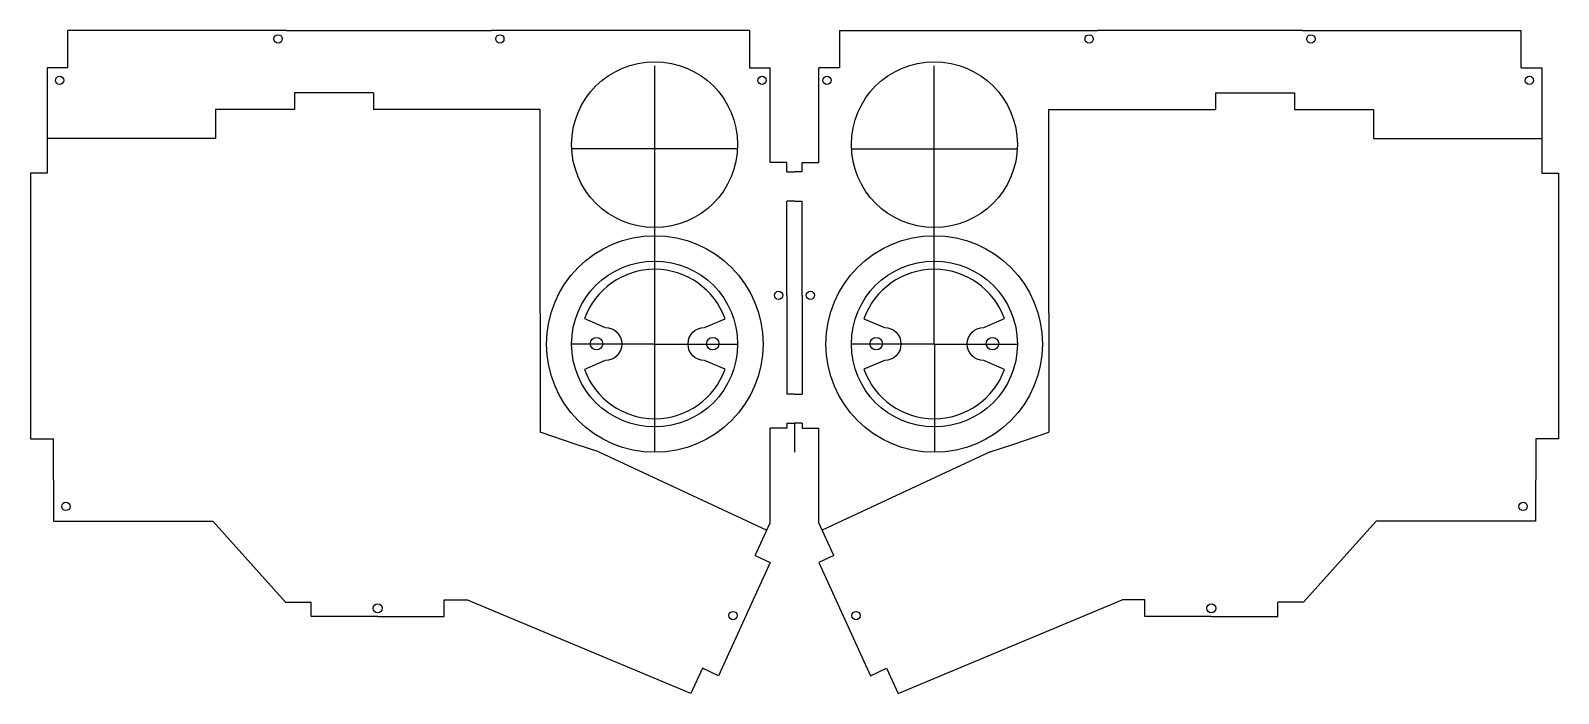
# Model space of a CAD drawing. Header units: millimetres. Extents: x -184 to 184, y -103 to 57.
import ezdxf

# ---------------------------------------------------------------- set-up
doc = ezdxf.new("R2010")
doc.units = ezdxf.units.MM
doc.layers.get('0').update_dxf_attribs({"linetype": 'CONTINUOUS'})

msp = doc.modelspace()

# ---------------------------------------------------------------- linework, layer by layer
for p, q in [((-122.43, 56.6), (-175.08, 56.6)), ((-175.08, 47.6), (-175.08, 56.6)), ((-122.43, 56.6), (-73, 56.6)), ((-10.83, 56.6), (-73, 56.6)), ((-10.83, 56.6), (-10.83, 47.6)), ((10.83, 56.6), (10.83, 47.6)), ((10.83, 56.6), (73, 56.6)), ((122.43, 56.6), (73, 56.6)), ((122.43, 56.6), (175.08, 56.6)), ((175.08, 47.6), (175.08, 56.6)), ((-33.66, -18.95), (-33.66, 48.1)), ((33.66, -18.95), (33.66, 48.1)), ((-175.08, 47.6), (-180.08, 47.6)), ((-180.08, 47.6), (-180.08, 22.23)), ((-10.83, 47.6), (-5.83, 47.6)), ((-5.83, 24.78), (-5.83, 47.6)), ((5.83, 24.78), (5.83, 47.6)), ((10.83, 47.6), (5.83, 47.6)), ((175.08, 47.6), (180.08, 47.6)), ((180.08, 47.6), (180.08, 22.23)), ((-101.43, 41.6), (-120.48, 41.6)), ((-120.48, 41.6), (-120.48, 37.6)), ((-101.43, 41.6), (-101.43, 37.6)), ((101.43, 41.6), (120.48, 41.6)), ((101.43, 41.6), (101.43, 37.6)), ((120.48, 41.6), (120.48, 37.6)), ((-120.48, 37.6), (-139.53, 37.6)), ((-139.53, 37.6), (-139.53, 30.6)), ((-61.31, 37.6), (-101.43, 37.6)), ((-61.31, -11.5), (-61.31, 37.6)), ((61.31, 37.6), (101.43, 37.6)), ((61.31, -11.5), (61.31, 37.6)), ((120.48, 37.6), (139.53, 37.6)), ((139.53, 37.6), (139.53, 30.6)), ((-139.53, 30.6), (-180.08, 30.6)), ((139.53, 30.6), (180.08, 30.6)), ((-13.7, 28.1), (-53.7, 28.1)), ((13.7, 28.1), (53.7, 28.1)), ((-180.08, 22.23), (-184.08, 22.23)), ((-184.08, 22.23), (-184.08, -41.77)), ((-1.83, 24.78), (-5.83, 24.78)), ((-1.83, 22.51), (-1.83, 24.78)), ((-1.83, 22.51), (0, 22.51)), ((1.83, 22.51), (0, 22.51)), ((1.83, 24.78), (5.83, 24.78)), ((1.83, 22.51), (1.83, 24.78)), ((180.08, 22.23), (184.08, 22.23)), ((184.08, 22.23), (184.08, -41.77)), ((-1.83, -7.22), (-1.83, 15.51)), ((0, 15.51), (-1.83, 15.51)), ((0, 15.51), (1.83, 15.51)), ((1.83, -7.22), (1.83, 15.51)), ((-1.83, -7.22), (-1.83, -31.01)), ((1.83, -7.22), (1.83, -31.01)), ((-61.31, -11.5), (-61.31, -40.19)), ((61.31, -11.5), (61.31, -40.19)), ((-33.66, -18.95), (-53.7, -18.95)), ((-33.7, -18.95), (-33.7, -45.05)), ((-33.7, -18.95), (-13.7, -18.95)), ((33.7, -18.95), (13.7, -18.95)), ((33.66, -18.95), (53.7, -18.95)), ((33.7, -18.95), (33.7, -45.05)), ((0, -31.01), (-1.83, -31.01)), ((0, -31.01), (1.83, -31.01)), ((-52.63, -43.21), (-61.31, -40.19)), ((-5.83, -62.05), (-5.83, -39.22)), ((-1.83, -39.22), (-5.83, -39.22)), ((-1.83, -38.01), (-1.83, -39.22)), ((-1.83, -38.01), (0, -38.01)), ((0, -38.01), (0, -45)), ((1.83, -38.01), (0, -38.01)), ((1.83, -38.01), (1.83, -39.22)), ((1.83, -39.22), (5.83, -39.22)), ((5.83, -62.05), (5.83, -39.22)), ((52.63, -43.21), (61.31, -40.19)), ((-184.08, -41.77), (-178.65, -41.77)), ((-178.65, -41.77), (-178.55, -61.65)), ((-47.18, -44.97), (-52.63, -43.21)), ((47.18, -44.97), (52.63, -43.21)), ((178.65, -41.77), (178.55, -61.65)), ((184.08, -41.77), (178.65, -41.77)), ((-47.18, -44.97), (-6.67, -63.86)), ((47.18, -44.97), (6.67, -63.86)), ((-178.55, -61.65), (-140.19, -61.65)), ((-122.68, -81.15), (-140.19, -61.65)), ((-9.5, -69.92), (-5.83, -62.05)), ((9.5, -69.92), (5.83, -62.05)), ((122.68, -81.15), (140.19, -61.65)), ((178.55, -61.65), (140.19, -61.65)), ((-9.5, -69.92), (-5.87, -71.61)), ((9.5, -69.92), (5.87, -71.61)), ((-5.87, -71.61), (-18.32, -98.91)), ((5.87, -71.61), (18.32, -98.91)), ((-84.43, -84.65), (-84.43, -80.65)), ((-84.43, -80.65), (-78.94, -80.65)), ((-25.01, -103.18), (-78.94, -80.65)), ((25.01, -103.18), (78.94, -80.65)), ((84.43, -80.65), (78.94, -80.65)), ((84.43, -84.65), (84.43, -80.65)), ((-122.68, -81.15), (-116.43, -81.14)), ((-116.43, -84.65), (-116.43, -81.14)), ((-100.43, -84.65), (-116.43, -84.65)), ((-100.43, -84.65), (-84.43, -84.65)), ((100.43, -84.65), (84.43, -84.65)), ((100.43, -84.65), (116.43, -84.65)), ((116.43, -84.65), (116.43, -81.14)), ((122.68, -81.15), (116.43, -81.14)), ((-22.18, -97.11), (-25.01, -103.18)), ((-18.32, -98.91), (-22.18, -97.11)), ((18.32, -98.91), (22.18, -97.11)), ((22.18, -97.11), (25.01, -103.18))]:
    msp.add_line(p, q)
for points in [[(-21.66, -14.95), (-16.72, -12.86, 0.702484), (-50.6, -12.84), (-45.61, -14.95, -1), (-45.61, -22.95), (-50.6, -25.07, 0.702484), (-16.72, -25.05), (-21.66, -22.95, -1)], [(50.6, -12.84, 0.702484), (16.72, -12.86), (21.66, -14.95, -1), (21.66, -22.95), (16.72, -25.05, 0.702484), (50.6, -25.07), (45.61, -22.95, -1), (45.61, -14.95)]]:
    msp.add_lwpolyline(points, format="xyb", close=True)
for centre, radius in [((-124.43, 54.6), 1), ((-71, 54.6), 1), ((71, 54.6), 1), ((124.43, 54.6), 1), ((-33.7, 29.1), 20), ((33.7, 29.1), 20), ((-177.08, 44.6), 1), ((-7.83, 44.6), 1), ((7.83, 44.6), 1), ((177.08, 44.6), 1), ((-33.66, -18.95), 26.1), ((33.66, -18.95), 26.1), ((-33.7, -18.95), 20), ((33.7, -18.95), 20), ((-3.83, -7.22), 1), ((3.83, -7.22), 1), ((-47.7, -18.87), 1.5), ((-19.7, -18.87), 1.5), ((19.7, -18.87), 1.5), ((47.7, -18.87), 1.5), ((-175.57, -58.1), 1), ((175.57, -58.1), 1), ((-100.43, -82.65), 1.1), ((-14.83, -84.4), 1), ((14.83, -84.4), 1), ((100.43, -82.65), 1.1)]:
    msp.add_circle(centre, radius)

doc.saveas('drawing.dxf')
